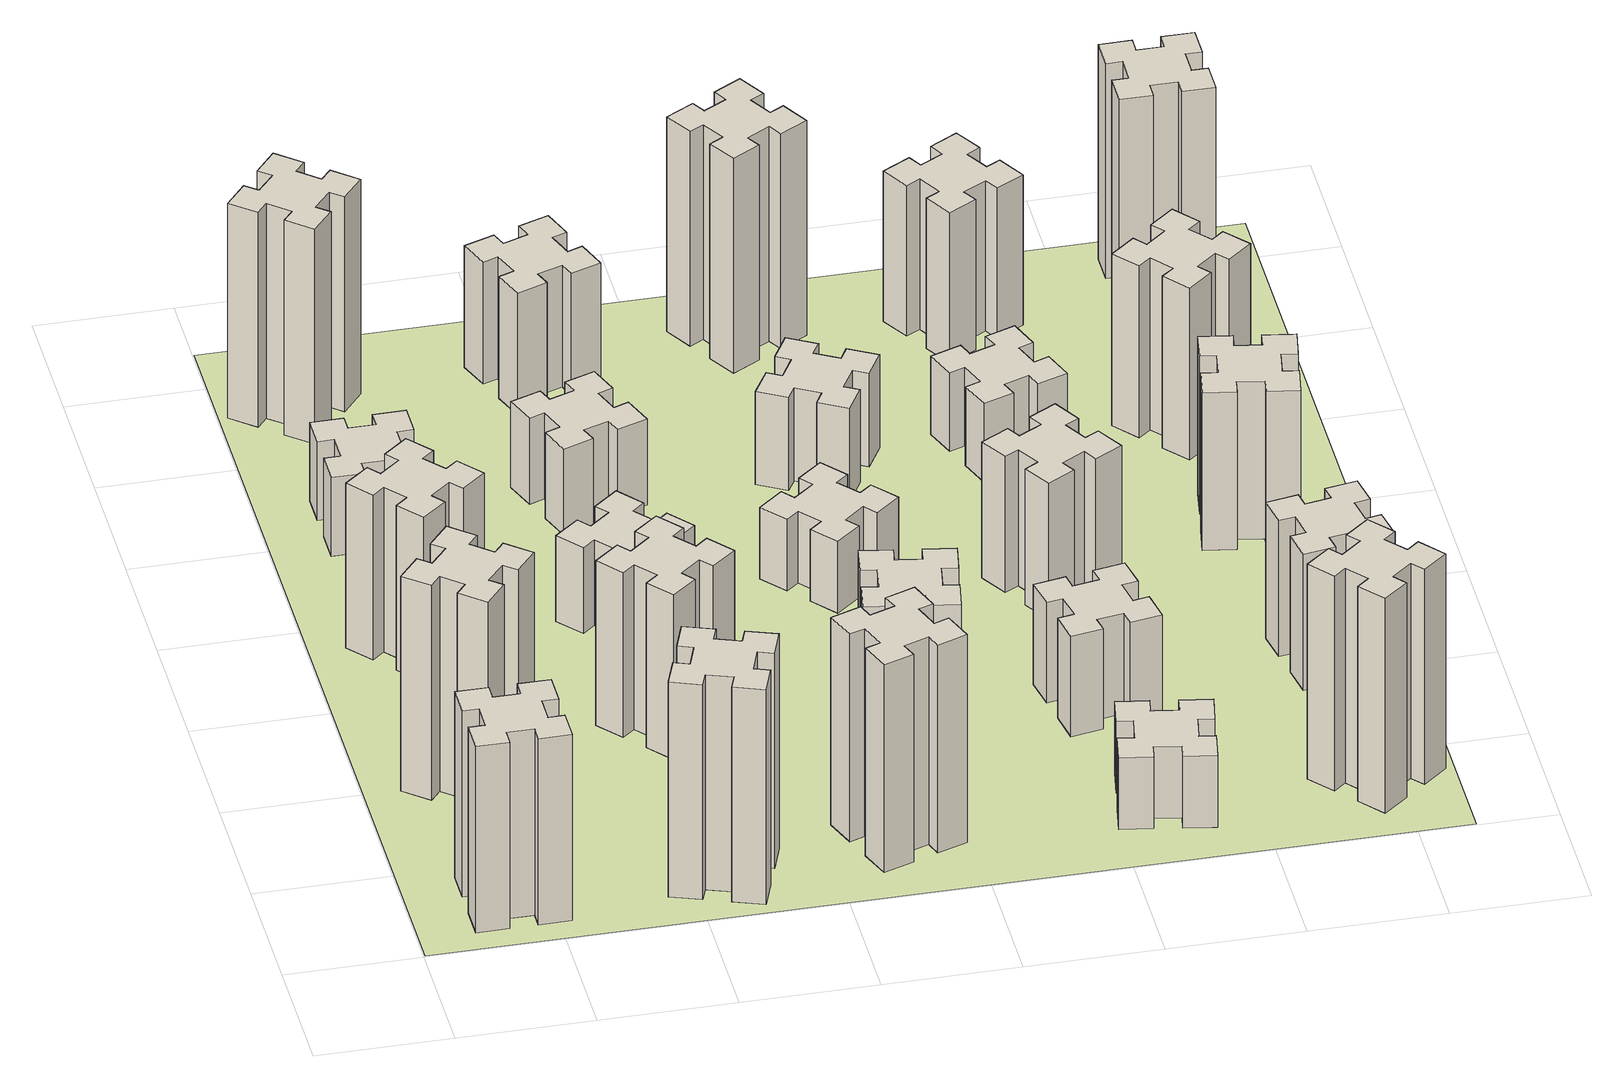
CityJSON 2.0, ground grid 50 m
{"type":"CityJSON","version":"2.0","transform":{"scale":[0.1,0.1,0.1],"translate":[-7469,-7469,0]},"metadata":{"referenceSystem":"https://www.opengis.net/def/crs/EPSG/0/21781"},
"CityObjects":{
"building1":{"type":"Building","attributes":{"class":"1000","function":"1000","usage":"1000","yearOfConstruction":2016,"roofType":"1000","measuredHeight":78,"storeysAboveGround":30,"storeysBelowGround":0},"geometry":[{"type":"Solid","lod":"1","boundaries":[[[[0,1,2,3,4,5,6,7,8,9,10,11,12,13,14,15,16,17,18,19]],[[17,16,20,21]],[[16,15,22,20]],[[15,14,23,22]],[[14,13,24,23]],[[13,12,25,24]],[[12,11,26,25]],[[11,10,27,26]],[[10,9,28,27]],[[9,8,29,28]],[[8,7,30,29]],[[7,6,31,30]],[[6,5,32,31]],[[5,4,33,32]],[[4,3,34,33]],[[3,2,35,34]],[[2,1,36,35]],[[1,0,37,36]],[[0,19,38,37]],[[19,18,39,38]],[[18,17,21,39]],[[24,25,26,27,28,29,30,31,32,33,34,35,36,37,38,39,21,20,22,23]]]]}]},
"building2":{"type":"Building","attributes":{"class":"1000","function":"1000","usage":"1000","yearOfConstruction":2016,"roofType":"1000","measuredHeight":90,"storeysAboveGround":30,"storeysBelowGround":0},"geometry":[{"type":"Solid","lod":"1","boundaries":[[[[40,41,42,43,44,45,46,47,48,49,50,51,52,53,54,55,56,57,58,59]],[[57,56,60,61]],[[56,55,62,60]],[[55,54,63,62]],[[54,53,64,63]],[[53,52,65,64]],[[52,51,66,65]],[[51,50,67,66]],[[50,49,68,67]],[[49,48,69,68]],[[48,47,70,69]],[[47,46,71,70]],[[46,45,72,71]],[[45,44,73,72]],[[44,43,74,73]],[[43,42,75,74]],[[42,41,76,75]],[[41,40,77,76]],[[40,59,78,77]],[[59,58,79,78]],[[58,57,61,79]],[[64,65,66,67,68,69,70,71,72,73,74,75,76,77,78,79,61,60,62,63]]]]}]},
"building3":{"type":"Building","attributes":{"class":"1000","function":"1000","usage":"1000","yearOfConstruction":2016,"roofType":"1000","measuredHeight":69,"storeysAboveGround":30,"storeysBelowGround":0},"geometry":[{"type":"Solid","lod":"1","boundaries":[[[[80,81,82,83,84,85,86,87,88,89,90,91,92,93,94,95,96,97,98,99]],[[97,96,100,101]],[[96,95,102,100]],[[95,94,103,102]],[[94,93,104,103]],[[93,92,105,104]],[[92,91,106,105]],[[91,90,107,106]],[[90,89,108,107]],[[89,88,109,108]],[[88,87,110,109]],[[87,86,111,110]],[[86,85,112,111]],[[85,84,113,112]],[[84,83,114,113]],[[83,82,115,114]],[[82,81,116,115]],[[81,80,117,116]],[[80,99,118,117]],[[99,98,119,118]],[[98,97,101,119]],[[104,105,106,107,108,109,110,111,112,113,114,115,116,117,118,119,101,100,102,103]]]]}]},
"building4":{"type":"Building","attributes":{"class":"1000","function":"1000","usage":"1000","yearOfConstruction":2016,"roofType":"1000","measuredHeight":33,"storeysAboveGround":30,"storeysBelowGround":0},"geometry":[{"type":"Solid","lod":"1","boundaries":[[[[120,121,122,123,124,125,126,127,128,129,130,131,132,133,134,135,136,137,138,139]],[[137,136,140,141]],[[136,135,142,140]],[[135,134,143,142]],[[134,133,144,143]],[[133,132,145,144]],[[132,131,146,145]],[[131,130,147,146]],[[130,129,148,147]],[[129,128,149,148]],[[128,127,150,149]],[[127,126,151,150]],[[126,125,152,151]],[[125,124,153,152]],[[124,123,154,153]],[[123,122,155,154]],[[122,121,156,155]],[[121,120,157,156]],[[120,139,158,157]],[[139,138,159,158]],[[138,137,141,159]],[[144,145,146,147,148,149,150,151,152,153,154,155,156,157,158,159,141,140,142,143]]]]}]},
"building5":{"type":"Building","attributes":{"class":"1000","function":"1000","usage":"1000","yearOfConstruction":2016,"roofType":"1000","measuredHeight":90,"storeysAboveGround":30,"storeysBelowGround":0},"geometry":[{"type":"Solid","lod":"1","boundaries":[[[[160,161,162,163,164,165,166,167,168,169,170,171,172,173,174,175,176,177,178,179]],[[177,176,180,181]],[[176,175,182,180]],[[175,174,183,182]],[[174,173,184,183]],[[173,172,185,184]],[[172,171,186,185]],[[171,170,187,186]],[[170,169,188,187]],[[169,168,189,188]],[[168,167,190,189]],[[167,166,191,190]],[[166,165,192,191]],[[165,164,193,192]],[[164,163,194,193]],[[163,162,195,194]],[[162,161,196,195]],[[161,160,197,196]],[[160,179,198,197]],[[179,178,199,198]],[[178,177,181,199]],[[184,185,186,187,188,189,190,191,192,193,194,195,196,197,198,199,181,180,182,183]]]]}]},
"building6":{"type":"Building","attributes":{"class":"1000","function":"1000","usage":"1000","yearOfConstruction":2016,"roofType":"1000","measuredHeight":90,"storeysAboveGround":30,"storeysBelowGround":0},"geometry":[{"type":"Solid","lod":"1","boundaries":[[[[200,201,202,203,204,205,206,207,208,209,210,211,212,213,214,215,216,217,218,219]],[[217,216,220,221]],[[216,215,222,220]],[[215,214,223,222]],[[214,213,224,223]],[[213,212,225,224]],[[212,211,226,225]],[[211,210,227,226]],[[210,209,228,227]],[[209,208,229,228]],[[208,207,230,229]],[[207,206,231,230]],[[206,205,232,231]],[[205,204,233,232]],[[204,203,234,233]],[[203,202,235,234]],[[202,201,236,235]],[[201,200,237,236]],[[200,219,238,237]],[[219,218,239,238]],[[218,217,221,239]],[[224,225,226,227,228,229,230,231,232,233,234,235,236,237,238,239,221,220,222,223]]]]}]},
"building7":{"type":"Building","attributes":{"class":"1000","function":"1000","usage":"1000","yearOfConstruction":2016,"roofType":"1000","measuredHeight":69,"storeysAboveGround":30,"storeysBelowGround":0},"geometry":[{"type":"Solid","lod":"1","boundaries":[[[[240,241,242,243,244,245,246,247,248,249,250,251,252,253,254,255,256,257,258,259]],[[257,256,260,261]],[[256,255,262,260]],[[255,254,263,262]],[[254,253,264,263]],[[253,252,265,264]],[[252,251,266,265]],[[251,250,267,266]],[[250,249,268,267]],[[249,248,269,268]],[[248,247,270,269]],[[247,246,271,270]],[[246,245,272,271]],[[245,244,273,272]],[[244,243,274,273]],[[243,242,275,274]],[[242,241,276,275]],[[241,240,277,276]],[[240,259,278,277]],[[259,258,279,278]],[[258,257,261,279]],[[264,265,266,267,268,269,270,271,272,273,274,275,276,277,278,279,261,260,262,263]]]]}]},
"building8":{"type":"Building","attributes":{"class":"1000","function":"1000","usage":"1000","yearOfConstruction":2016,"roofType":"1000","measuredHeight":36,"storeysAboveGround":30,"storeysBelowGround":0},"geometry":[{"type":"Solid","lod":"1","boundaries":[[[[280,281,282,283,284,285,286,287,288,289,290,291,292,293,294,295,296,297,298,299]],[[297,296,300,301]],[[296,295,302,300]],[[295,294,303,302]],[[294,293,304,303]],[[293,292,305,304]],[[292,291,306,305]],[[291,290,307,306]],[[290,289,308,307]],[[289,288,309,308]],[[288,287,310,309]],[[287,286,311,310]],[[286,285,312,311]],[[285,284,313,312]],[[284,283,314,313]],[[283,282,315,314]],[[282,281,316,315]],[[281,280,317,316]],[[280,299,318,317]],[[299,298,319,318]],[[298,297,301,319]],[[304,305,306,307,308,309,310,311,312,313,314,315,316,317,318,319,301,300,302,303]]]]}]},
"building9":{"type":"Building","attributes":{"class":"1000","function":"1000","usage":"1000","yearOfConstruction":2016,"roofType":"1000","measuredHeight":87,"storeysAboveGround":30,"storeysBelowGround":0},"geometry":[{"type":"Solid","lod":"1","boundaries":[[[[320,321,322,323,324,325,326,327,328,329,330,331,332,333,334,335,336,337,338,339]],[[337,336,340,341]],[[336,335,342,340]],[[335,334,343,342]],[[334,333,344,343]],[[333,332,345,344]],[[332,331,346,345]],[[331,330,347,346]],[[330,329,348,347]],[[329,328,349,348]],[[328,327,350,349]],[[327,326,351,350]],[[326,325,352,351]],[[325,324,353,352]],[[324,323,354,353]],[[323,322,355,354]],[[322,321,356,355]],[[321,320,357,356]],[[320,339,358,357]],[[339,338,359,358]],[[338,337,341,359]],[[344,345,346,347,348,349,350,351,352,353,354,355,356,357,358,359,341,340,342,343]]]]}]},
"building10":{"type":"Building","attributes":{"class":"1000","function":"1000","usage":"1000","yearOfConstruction":2016,"roofType":"1000","measuredHeight":36,"storeysAboveGround":30,"storeysBelowGround":0},"geometry":[{"type":"Solid","lod":"1","boundaries":[[[[360,361,362,363,364,365,366,367,368,369,370,371,372,373,374,375,376,377,378,379]],[[377,376,380,381]],[[376,375,382,380]],[[375,374,383,382]],[[374,373,384,383]],[[373,372,385,384]],[[372,371,386,385]],[[371,370,387,386]],[[370,369,388,387]],[[369,368,389,388]],[[368,367,390,389]],[[367,366,391,390]],[[366,365,392,391]],[[365,364,393,392]],[[364,363,394,393]],[[363,362,395,394]],[[362,361,396,395]],[[361,360,397,396]],[[360,379,398,397]],[[379,378,399,398]],[[378,377,381,399]],[[384,385,386,387,388,389,390,391,392,393,394,395,396,397,398,399,381,380,382,383]]]]}]},
"building11":{"type":"Building","attributes":{"class":"1000","function":"1000","usage":"1000","yearOfConstruction":2016,"roofType":"1000","measuredHeight":51,"storeysAboveGround":30,"storeysBelowGround":0},"geometry":[{"type":"Solid","lod":"1","boundaries":[[[[400,401,402,403,404,405,406,407,408,409,410,411,412,413,414,415,416,417,418,419]],[[417,416,420,421]],[[416,415,422,420]],[[415,414,423,422]],[[414,413,424,423]],[[413,412,425,424]],[[412,411,426,425]],[[411,410,427,426]],[[410,409,428,427]],[[409,408,429,428]],[[408,407,430,429]],[[407,406,431,430]],[[406,405,432,431]],[[405,404,433,432]],[[404,403,434,433]],[[403,402,435,434]],[[402,401,436,435]],[[401,400,437,436]],[[400,419,438,437]],[[419,418,439,438]],[[418,417,421,439]],[[424,425,426,427,428,429,430,431,432,433,434,435,436,437,438,439,421,420,422,423]]]]}]},
"building12":{"type":"Building","attributes":{"class":"1000","function":"1000","usage":"1000","yearOfConstruction":2016,"roofType":"1000","measuredHeight":54,"storeysAboveGround":30,"storeysBelowGround":0},"geometry":[{"type":"Solid","lod":"1","boundaries":[[[[440,441,442,443,444,445,446,447,448,449,450,451,452,453,454,455,456,457,458,459]],[[457,456,460,461]],[[456,455,462,460]],[[455,454,463,462]],[[454,453,464,463]],[[453,452,465,464]],[[452,451,466,465]],[[451,450,467,466]],[[450,449,468,467]],[[449,448,469,468]],[[448,447,470,469]],[[447,446,471,470]],[[446,445,472,471]],[[445,444,473,472]],[[444,443,474,473]],[[443,442,475,474]],[[442,441,476,475]],[[441,440,477,476]],[[440,459,478,477]],[[459,458,479,478]],[[458,457,461,479]],[[464,465,466,467,468,469,470,471,472,473,474,475,476,477,478,479,461,460,462,463]]]]}]},
"building13":{"type":"Building","attributes":{"class":"1000","function":"1000","usage":"1000","yearOfConstruction":2016,"roofType":"1000","measuredHeight":30,"storeysAboveGround":30,"storeysBelowGround":0},"geometry":[{"type":"Solid","lod":"1","boundaries":[[[[480,481,482,483,484,485,486,487,488,489,490,491,492,493,494,495,496,497,498,499]],[[497,496,500,501]],[[496,495,502,500]],[[495,494,503,502]],[[494,493,504,503]],[[493,492,505,504]],[[492,491,506,505]],[[491,490,507,506]],[[490,489,508,507]],[[489,488,509,508]],[[488,487,510,509]],[[487,486,511,510]],[[486,485,512,511]],[[485,484,513,512]],[[484,483,514,513]],[[483,482,515,514]],[[482,481,516,515]],[[481,480,517,516]],[[480,499,518,517]],[[499,498,519,518]],[[498,497,501,519]],[[504,505,506,507,508,509,510,511,512,513,514,515,516,517,518,519,501,500,502,503]]]]}]},
"building14":{"type":"Building","attributes":{"class":"1000","function":"1000","usage":"1000","yearOfConstruction":2016,"roofType":"1000","measuredHeight":39,"storeysAboveGround":30,"storeysBelowGround":0},"geometry":[{"type":"Solid","lod":"1","boundaries":[[[[520,521,522,523,524,525,526,527,528,529,530,531,532,533,534,535,536,537,538,539]],[[537,536,540,541]],[[536,535,542,540]],[[535,534,543,542]],[[534,533,544,543]],[[533,532,545,544]],[[532,531,546,545]],[[531,530,547,546]],[[530,529,548,547]],[[529,528,549,548]],[[528,527,550,549]],[[527,526,551,550]],[[526,525,552,551]],[[525,524,553,552]],[[524,523,554,553]],[[523,522,555,554]],[[522,521,556,555]],[[521,520,557,556]],[[520,539,558,557]],[[539,538,559,558]],[[538,537,541,559]],[[544,545,546,547,548,549,550,551,552,553,554,555,556,557,558,559,541,540,542,543]]]]}]},
"building15":{"type":"Building","attributes":{"class":"1000","function":"1000","usage":"1000","yearOfConstruction":2016,"roofType":"1000","measuredHeight":30,"storeysAboveGround":30,"storeysBelowGround":0},"geometry":[{"type":"Solid","lod":"1","boundaries":[[[[560,561,562,563,564,565,566,567,568,569,570,571,572,573,574,575,576,577,578,579]],[[577,576,580,581]],[[576,575,582,580]],[[575,574,583,582]],[[574,573,584,583]],[[573,572,585,584]],[[572,571,586,585]],[[571,570,587,586]],[[570,569,588,587]],[[569,568,589,588]],[[568,567,590,589]],[[567,566,591,590]],[[566,565,592,591]],[[565,564,593,592]],[[564,563,594,593]],[[563,562,595,594]],[[562,561,596,595]],[[561,560,597,596]],[[560,579,598,597]],[[579,578,599,598]],[[578,577,581,599]],[[584,585,586,587,588,589,590,591,592,593,594,595,596,597,598,599,581,580,582,583]]]]}]},
"building16":{"type":"Building","attributes":{"class":"1000","function":"1000","usage":"1000","yearOfConstruction":2016,"roofType":"1000","measuredHeight":90,"storeysAboveGround":30,"storeysBelowGround":0},"geometry":[{"type":"Solid","lod":"1","boundaries":[[[[600,601,602,603,604,605,606,607,608,609,610,611,612,613,614,615,616,617,618,619]],[[617,616,620,621]],[[616,615,622,620]],[[615,614,623,622]],[[614,613,624,623]],[[613,612,625,624]],[[612,611,626,625]],[[611,610,627,626]],[[610,609,628,627]],[[609,608,629,628]],[[608,607,630,629]],[[607,606,631,630]],[[606,605,632,631]],[[605,604,633,632]],[[604,603,634,633]],[[603,602,635,634]],[[602,601,636,635]],[[601,600,637,636]],[[600,619,638,637]],[[619,618,639,638]],[[618,617,621,639]],[[624,625,626,627,628,629,630,631,632,633,634,635,636,637,638,639,621,620,622,623]]]]}]},
"building17":{"type":"Building","attributes":{"class":"1000","function":"1000","usage":"1000","yearOfConstruction":2016,"roofType":"1000","measuredHeight":42,"storeysAboveGround":30,"storeysBelowGround":0},"geometry":[{"type":"Solid","lod":"1","boundaries":[[[[640,641,642,643,644,645,646,647,648,649,650,651,652,653,654,655,656,657,658,659]],[[657,656,660,661]],[[656,655,662,660]],[[655,654,663,662]],[[654,653,664,663]],[[653,652,665,664]],[[652,651,666,665]],[[651,650,667,666]],[[650,649,668,667]],[[649,648,669,668]],[[648,647,670,669]],[[647,646,671,670]],[[646,645,672,671]],[[645,644,673,672]],[[644,643,674,673]],[[643,642,675,674]],[[642,641,676,675]],[[641,640,677,676]],[[640,659,678,677]],[[659,658,679,678]],[[658,657,661,679]],[[664,665,666,667,668,669,670,671,672,673,674,675,676,677,678,679,661,660,662,663]]]]}]},
"building18":{"type":"Building","attributes":{"class":"1000","function":"1000","usage":"1000","yearOfConstruction":2016,"roofType":"1000","measuredHeight":57,"storeysAboveGround":30,"storeysBelowGround":0},"geometry":[{"type":"Solid","lod":"1","boundaries":[[[[680,681,682,683,684,685,686,687,688,689,690,691,692,693,694,695,696,697,698,699]],[[697,696,700,701]],[[696,695,702,700]],[[695,694,703,702]],[[694,693,704,703]],[[693,692,705,704]],[[692,691,706,705]],[[691,690,707,706]],[[690,689,708,707]],[[689,688,709,708]],[[688,687,710,709]],[[687,686,711,710]],[[686,685,712,711]],[[685,684,713,712]],[[684,683,714,713]],[[683,682,715,714]],[[682,681,716,715]],[[681,680,717,716]],[[680,699,718,717]],[[699,698,719,718]],[[698,697,701,719]],[[704,705,706,707,708,709,710,711,712,713,714,715,716,717,718,719,701,700,702,703]]]]}]},
"building19":{"type":"Building","attributes":{"class":"1000","function":"1000","usage":"1000","yearOfConstruction":2016,"roofType":"1000","measuredHeight":33,"storeysAboveGround":30,"storeysBelowGround":0},"geometry":[{"type":"Solid","lod":"1","boundaries":[[[[720,721,722,723,724,725,726,727,728,729,730,731,732,733,734,735,736,737,738,739]],[[737,736,740,741]],[[736,735,742,740]],[[735,734,743,742]],[[734,733,744,743]],[[733,732,745,744]],[[732,731,746,745]],[[731,730,747,746]],[[730,729,748,747]],[[729,728,749,748]],[[728,727,750,749]],[[727,726,751,750]],[[726,725,752,751]],[[725,724,753,752]],[[724,723,754,753]],[[723,722,755,754]],[[722,721,756,755]],[[721,720,757,756]],[[720,739,758,757]],[[739,738,759,758]],[[738,737,741,759]],[[744,745,746,747,748,749,750,751,752,753,754,755,756,757,758,759,741,740,742,743]]]]}]},
"building20":{"type":"Building","attributes":{"class":"1000","function":"1000","usage":"1000","yearOfConstruction":2016,"roofType":"1000","measuredHeight":90,"storeysAboveGround":30,"storeysBelowGround":0},"geometry":[{"type":"Solid","lod":"1","boundaries":[[[[760,761,762,763,764,765,766,767,768,769,770,771,772,773,774,775,776,777,778,779]],[[777,776,780,781]],[[776,775,782,780]],[[775,774,783,782]],[[774,773,784,783]],[[773,772,785,784]],[[772,771,786,785]],[[771,770,787,786]],[[770,769,788,787]],[[769,768,789,788]],[[768,767,790,789]],[[767,766,791,790]],[[766,765,792,791]],[[765,764,793,792]],[[764,763,794,793]],[[763,762,795,794]],[[762,761,796,795]],[[761,760,797,796]],[[760,779,798,797]],[[779,778,799,798]],[[778,777,781,799]],[[784,785,786,787,788,789,790,791,792,793,794,795,796,797,798,799,781,780,782,783]]]]}]},
"building21":{"type":"Building","attributes":{"class":"1000","function":"1000","usage":"1000","yearOfConstruction":2016,"roofType":"1000","measuredHeight":63,"storeysAboveGround":30,"storeysBelowGround":0},"geometry":[{"type":"Solid","lod":"1","boundaries":[[[[800,801,802,803,804,805,806,807,808,809,810,811,812,813,814,815,816,817,818,819]],[[817,816,820,821]],[[816,815,822,820]],[[815,814,823,822]],[[814,813,824,823]],[[813,812,825,824]],[[812,811,826,825]],[[811,810,827,826]],[[810,809,828,827]],[[809,808,829,828]],[[808,807,830,829]],[[807,806,831,830]],[[806,805,832,831]],[[805,804,833,832]],[[804,803,834,833]],[[803,802,835,834]],[[802,801,836,835]],[[801,800,837,836]],[[800,819,838,837]],[[819,818,839,838]],[[818,817,821,839]],[[824,825,826,827,828,829,830,831,832,833,834,835,836,837,838,839,821,820,822,823]]]]}]},
"building22":{"type":"Building","attributes":{"class":"1000","function":"1000","usage":"1000","yearOfConstruction":2016,"roofType":"1000","measuredHeight":57,"storeysAboveGround":30,"storeysBelowGround":0},"geometry":[{"type":"Solid","lod":"1","boundaries":[[[[840,841,842,843,844,845,846,847,848,849,850,851,852,853,854,855,856,857,858,859]],[[857,856,860,861]],[[856,855,862,860]],[[855,854,863,862]],[[854,853,864,863]],[[853,852,865,864]],[[852,851,866,865]],[[851,850,867,866]],[[850,849,868,867]],[[849,848,869,868]],[[848,847,870,869]],[[847,846,871,870]],[[846,845,872,871]],[[845,844,873,872]],[[844,843,874,873]],[[843,842,875,874]],[[842,841,876,875]],[[841,840,877,876]],[[840,859,878,877]],[[859,858,879,878]],[[858,857,861,879]],[[864,865,866,867,868,869,870,871,872,873,874,875,876,877,878,879,861,860,862,863]]]]}]},
"building23":{"type":"Building","attributes":{"class":"1000","function":"1000","usage":"1000","yearOfConstruction":2016,"roofType":"1000","measuredHeight":66,"storeysAboveGround":30,"storeysBelowGround":0},"geometry":[{"type":"Solid","lod":"1","boundaries":[[[[880,881,882,883,884,885,886,887,888,889,890,891,892,893,894,895,896,897,898,899]],[[897,896,900,901]],[[896,895,902,900]],[[895,894,903,902]],[[894,893,904,903]],[[893,892,905,904]],[[892,891,906,905]],[[891,890,907,906]],[[890,889,908,907]],[[889,888,909,908]],[[888,887,910,909]],[[887,886,911,910]],[[886,885,912,911]],[[885,884,913,912]],[[884,883,914,913]],[[883,882,915,914]],[[882,881,916,915]],[[881,880,917,916]],[[880,899,918,917]],[[899,898,919,918]],[[898,897,901,919]],[[904,905,906,907,908,909,910,911,912,913,914,915,916,917,918,919,901,900,902,903]]]]}]},
"building24":{"type":"Building","attributes":{"class":"1000","function":"1000","usage":"1000","yearOfConstruction":2016,"roofType":"1000","measuredHeight":72,"storeysAboveGround":30,"storeysBelowGround":0},"geometry":[{"type":"Solid","lod":"1","boundaries":[[[[920,921,922,923,924,925,926,927,928,929,930,931,932,933,934,935,936,937,938,939]],[[937,936,940,941]],[[936,935,942,940]],[[935,934,943,942]],[[934,933,944,943]],[[933,932,945,944]],[[932,931,946,945]],[[931,930,947,946]],[[930,929,948,947]],[[929,928,949,948]],[[928,927,950,949]],[[927,926,951,950]],[[926,925,952,951]],[[925,924,953,952]],[[924,923,954,953]],[[923,922,955,954]],[[922,921,956,955]],[[921,920,957,956]],[[920,939,958,957]],[[939,938,959,958]],[[938,937,941,959]],[[944,945,946,947,948,949,950,951,952,953,954,955,956,957,958,959,941,940,942,943]]]]}]},
"building25":{"type":"Building","attributes":{"class":"1000","function":"1000","usage":"1000","yearOfConstruction":2016,"roofType":"1000","measuredHeight":90,"storeysAboveGround":30,"storeysBelowGround":0},"geometry":[{"type":"Solid","lod":"1","boundaries":[[[[960,961,962,963,964,965,966,967,968,969,970,971,972,973,974,975,976,977,978,979]],[[977,976,980,981]],[[976,975,982,980]],[[975,974,983,982]],[[974,973,984,983]],[[973,972,985,984]],[[972,971,986,985]],[[971,970,987,986]],[[970,969,988,987]],[[969,968,989,988]],[[968,967,990,989]],[[967,966,991,990]],[[966,965,992,991]],[[965,964,993,992]],[[964,963,994,993]],[[963,962,995,994]],[[962,961,996,995]],[[961,960,997,996]],[[960,979,998,997]],[[979,978,999,998]],[[978,977,981,999]],[[984,985,986,987,988,989,990,991,992,993,994,995,996,997,998,999,981,980,982,983]]]]}]},
"landuse1":{"type":"LandUse","attributes":{"name":"plot1","function":"1010"},"geometry":[{"type":"MultiSurface","lod":"1","boundaries":[[[1000,1001,1002,1003]]]}]}
},
"vertices":[
[265,325,0],[265,225,0],[205,225,0],[205,105,0],[325,105,0],[325,165,0],[425,165,0],[425,105,0],[545,105,0],[545,225,0],[485,225,0],[485,325,0],[545,325,0],[545,445,0],[425,445,0],[425,385,0],[325,385,0],[325,445,0],[205,445,0],[205,325,0],[325,385,780],[325,445,780],[425,385,780],[425,445,780],[545,445,780],[545,325,780],[485,325,780],[485,225,780],[545,225,780],[545,105,780],[425,105,780],[425,165,780],[325,165,780],[325,105,780],[205,105,780],[205,225,780],[265,225,780],[265,325,780],[205,325,780],[205,445,780],
[484,1067,0],[408,1132,0],[446,1178,0],[354,1255,0],[277,1163,0],[323,1124,0],[259,1048,0],[213,1086,0],[136,994,0],[228,917,0],[266,963,0],[343,899,0],[304,853,0],[396,776,0],[473,868,0],[427,906,0],[492,983,0],[538,944,0],[615,1036,0],[523,1113,0],[492,983,900],[538,944,900],[427,906,900],[473,868,900],[396,776,900],[304,853,900],[343,899,900],[266,963,900],[228,917,900],[136,994,900],[213,1086,900],[259,1048,900],[323,1124,900],[277,1163,900],[354,1255,900],[446,1178,900],[408,1132,900],[484,1067,900],[523,1113,900],[615,1036,900],
[492,1888,0],[427,1964,0],[473,2003,0],[396,2095,0],[304,2018,0],[343,1972,0],[266,1907,0],[228,1953,0],[136,1876,0],[213,1784,0],[259,1823,0],[323,1746,0],[277,1708,0],[354,1616,0],[446,1693,0],[408,1739,0],[484,1803,0],[523,1757,0],[615,1834,0],[538,1926,0],[484,1803,690],[523,1757,690],[408,1739,690],[446,1693,690],[354,1616,690],[277,1708,690],[323,1746,690],[259,1823,690],[213,1784,690],[136,1876,690],[228,1953,690],[266,1907,690],[343,1972,690],[304,2018,690],[396,2095,690],[473,2003,690],[427,1964,690],[492,1888,690],[538,1926,690],[615,1834,690],
[485,2545,0],[485,2645,0],[545,2645,0],[545,2765,0],[425,2765,0],[425,2705,0],[325,2705,0],[325,2765,0],[205,2765,0],[205,2645,0],[265,2645,0],[265,2545,0],[205,2545,0],[205,2425,0],[325,2425,0],[325,2485,0],[425,2485,0],[425,2425,0],[545,2425,0],[545,2545,0],[425,2485,330],[425,2425,330],[325,2485,330],[325,2425,330],[205,2425,330],[205,2545,330],[265,2545,330],[265,2645,330],[205,2645,330],[205,2765,330],[325,2765,330],[325,2705,330],[425,2705,330],[425,2765,330],[545,2765,330],[545,2645,330],[485,2645,330],[485,2545,330],[545,2545,330],[545,2425,330],
[1029,360,0],[995,266,0],[939,287,0],[897,174,0],[1010,133,0],[1031,189,0],[1125,155,0],[1104,99,0],[1217,57,0],[1258,170,0],[1202,191,0],[1236,285,0],[1292,264,0],[1333,377,0],[1220,418,0],[1200,362,0],[1106,396,0],[1127,452,0],[1014,493,0],[973,380,0],[1106,396,900],[1127,452,900],[1200,362,900],[1220,418,900],[1333,377,900],[1292,264,900],[1236,285,900],[1202,191,900],[1258,170,900],[1217,57,900],[1104,99,900],[1125,155,900],[1031,189,900],[1010,133,900],[897,174,900],[939,287,900],[995,266,900],[1029,360,900],[973,380,900],[1014,493,900],
[384,3387,0],[308,3452,0],[346,3498,0],[254,3575,0],[177,3483,0],[223,3444,0],[159,3368,0],[113,3406,0],[36,3314,0],[128,3237,0],[166,3283,0],[243,3219,0],[204,3173,0],[296,3096,0],[373,3188,0],[327,3226,0],[392,3303,0],[438,3264,0],[515,3356,0],[423,3433,0],[392,3303,900],[438,3264,900],[327,3226,900],[373,3188,900],[296,3096,900],[204,3173,900],[243,3219,900],[166,3283,900],[128,3237,900],[36,3314,900],[113,3406,900],[159,3368,900],[223,3444,900],[177,3483,900],[254,3575,900],[346,3498,900],[308,3452,900],[384,3387,900],[423,3433,900],[515,3356,900],
[1083,1332,0],[1006,1267,0],[968,1313,0],[876,1236,0],[953,1144,0],[999,1183,0],[1063,1106,0],[1017,1068,0],[1094,976,0],[1186,1053,0],[1148,1099,0],[1224,1163,0],[1263,1117,0],[1355,1194,0],[1278,1286,0],[1232,1248,0],[1167,1324,0],[1213,1363,0],[1136,1455,0],[1044,1378,0],[1167,1324,690],[1213,1363,690],[1232,1248,690],[1278,1286,690],[1355,1194,690],[1263,1117,690],[1224,1163,690],[1148,1099,690],[1186,1053,690],[1094,976,690],[1017,1068,690],[1063,1106,690],[999,1183,690],[953,1144,690],[876,1236,690],[968,1313,690],[1006,1267,690],[1083,1332,690],[1044,1378,690],[1136,1455,690],
[1083,1972,0],[1006,1907,0],[968,1953,0],[876,1876,0],[953,1784,0],[999,1823,0],[1063,1746,0],[1017,1708,0],[1094,1616,0],[1186,1693,0],[1148,1739,0],[1224,1803,0],[1263,1757,0],[1355,1834,0],[1278,1926,0],[1232,1888,0],[1167,1964,0],[1213,2003,0],[1136,2095,0],[1044,2018,0],[1167,1964,360],[1213,2003,360],[1232,1888,360],[1278,1926,360],[1355,1834,360],[1263,1757,360],[1224,1803,360],[1148,1739,360],[1186,1693,360],[1094,1616,360],[1017,1708,360],[1063,1746,360],[999,1823,360],[953,1784,360],[876,1876,360],[968,1953,360],[1006,1907,360],[1083,1972,360],[1044,2018,360],[1136,2095,360],
[1635,385,0],[1669,291,0],[1613,270,0],[1654,157,0],[1767,199,0],[1746,255,0],[1840,289,0],[1860,233,0],[1973,274,0],[1932,387,0],[1876,366,0],[1842,460,0],[1898,480,0],[1857,593,0],[1744,552,0],[1765,496,0],[1671,462,0],[1650,518,0],[1537,477,0],[1579,364,0],[1671,462,870],[1650,518,870],[1765,496,870],[1744,552,870],[1857,593,870],[1898,480,870],[1842,460,870],[1876,366,870],[1932,387,870],[1973,274,870],[1860,233,870],[1840,289,870],[1746,255,870],[1767,199,870],[1654,157,870],[1613,270,870],[1669,291,870],[1635,385,870],[1579,364,870],[1537,477,870],
[1106,2475,0],[1200,2509,0],[1220,2453,0],[1333,2494,0],[1292,2607,0],[1236,2586,0],[1202,2680,0],[1258,2700,0],[1217,2813,0],[1104,2772,0],[1125,2716,0],[1031,2682,0],[1010,2738,0],[897,2697,0],[939,2584,0],[995,2605,0],[1029,2511,0],[973,2490,0],[1014,2377,0],[1127,2419,0],[1029,2511,360],[973,2490,360],[995,2605,360],[939,2584,360],[897,2697,360],[1010,2738,360],[1031,2682,360],[1125,2716,360],[1104,2772,360],[1217,2813,360],[1258,2700,360],[1202,2680,360],[1236,2586,360],[1292,2607,360],[1333,2494,360],[1220,2453,360],[1200,2509,360],[1106,2475,360],[1127,2419,360],[1014,2377,360],
[1125,3456,0],[1031,3422,0],[1010,3478,0],[897,3437,0],[939,3324,0],[995,3345,0],[1029,3251,0],[973,3230,0],[1014,3117,0],[1127,3159,0],[1106,3215,0],[1200,3249,0],[1220,3193,0],[1333,3234,0],[1292,3347,0],[1236,3326,0],[1202,3420,0],[1258,3440,0],[1217,3553,0],[1104,3512,0],[1202,3420,510],[1258,3440,510],[1236,3326,510],[1292,3347,510],[1333,3234,510],[1220,3193,510],[1200,3249,510],[1106,3215,510],[1127,3159,510],[1014,3117,510],[973,3230,510],[1029,3251,510],[995,3345,510],[939,3324,510],[897,3437,510],[1010,3478,510],[1031,3422,510],[1125,3456,510],[1104,3512,510],[1217,3553,510],
[2055,1047,0],[2072,1145,0],[2131,1135,0],[2152,1253,0],[2034,1274,0],[2024,1215,0],[1925,1232,0],[1936,1291,0],[1817,1312,0],[1797,1194,0],[1856,1184,0],[1838,1085,0],[1779,1096,0],[1758,977,0],[1877,957,0],[1887,1016,0],[1985,998,0],[1975,939,0],[2093,918,0],[2114,1037,0],[1985,998,540],[1975,939,540],[1887,1016,540],[1877,957,540],[1758,977,540],[1779,1096,540],[1838,1085,540],[1856,1184,540],[1797,1194,540],[1817,1312,540],[1936,1291,540],[1925,1232,540],[2024,1215,540],[2034,1274,540],[2152,1253,540],[2131,1135,540],[2072,1145,540],[2055,1047,540],[2114,1037,540],[2093,918,540],
[1972,1988,0],[1907,2064,0],[1953,2103,0],[1876,2195,0],[1784,2118,0],[1823,2072,0],[1746,2007,0],[1708,2053,0],[1616,1976,0],[1693,1884,0],[1739,1923,0],[1803,1846,0],[1757,1808,0],[1834,1716,0],[1926,1793,0],[1888,1839,0],[1964,1903,0],[2003,1857,0],[2095,1934,0],[2018,2026,0],[1964,1903,300],[2003,1857,300],[1888,1839,300],[1926,1793,300],[1834,1716,300],[1757,1808,300],[1803,1846,300],[1739,1923,300],[1693,1884,300],[1616,1976,300],[1708,2053,300],[1746,2007,300],[1823,2072,300],[1784,2118,300],[1876,2195,300],[1953,2103,300],[1907,2064,300],[1972,1988,300],[2018,2026,300],[2095,1934,300],
[2026,2497,0],[2076,2584,0],[2128,2554,0],[2188,2658,0],[2084,2718,0],[2054,2666,0],[1967,2716,0],[1997,2768,0],[1893,2828,0],[1833,2724,0],[1885,2694,0],[1835,2607,0],[1783,2637,0],[1723,2533,0],[1827,2473,0],[1857,2525,0],[1944,2475,0],[1914,2423,0],[2018,2363,0],[2078,2467,0],[1944,2475,390],[1914,2423,390],[1857,2525,390],[1827,2473,390],[1723,2533,390],[1783,2637,390],[1835,2607,390],[1885,2694,390],[1833,2724,390],[1893,2828,390],[1997,2768,390],[1967,2716,390],[2054,2666,390],[2084,2718,390],[2188,2658,390],[2128,2554,390],[2076,2584,390],[2026,2497,390],[2078,2467,390],[2018,2363,390],
[2596,444,0],[2578,345,0],[2519,356,0],[2498,237,0],[2617,217,0],[2627,276,0],[2725,258,0],[2715,199,0],[2833,178,0],[2854,297,0],[2795,307,0],[2812,405,0],[2871,395,0],[2892,513,0],[2774,534,0],[2764,475,0],[2665,492,0],[2676,551,0],[2557,572,0],[2537,454,0],[2665,492,300],[2676,551,300],[2764,475,300],[2774,534,300],[2892,513,300],[2871,395,300],[2812,405,300],[2795,307,300],[2854,297,300],[2833,178,300],[2715,199,300],[2725,258,300],[2627,276,300],[2617,217,300],[2498,237,300],[2519,356,300],[2578,345,300],[2596,444,300],[2537,454,300],[2557,572,300],
[1844,3556,0],[1757,3506,0],[1727,3558,0],[1623,3498,0],[1683,3394,0],[1735,3424,0],[1785,3337,0],[1733,3307,0],[1793,3203,0],[1897,3263,0],[1867,3315,0],[1954,3365,0],[1984,3313,0],[2088,3373,0],[2028,3477,0],[1976,3447,0],[1926,3534,0],[1978,3564,0],[1918,3668,0],[1814,3608,0],[1926,3534,900],[1978,3564,900],[1976,3447,900],[2028,3477,900],[2088,3373,900],[1984,3313,900],[1954,3365,900],[1867,3315,900],[1897,3263,900],[1793,3203,900],[1733,3307,900],[1785,3337,900],[1735,3424,900],[1683,3394,900],[1623,3498,900],[1727,3558,900],[1757,3506,900],[1844,3556,900],[1814,3608,900],[1918,3668,900],
[2625,1132,0],[2527,1115,0],[2517,1174,0],[2398,1153,0],[2419,1035,0],[2478,1045,0],[2496,947,0],[2437,937,0],[2457,818,0],[2576,839,0],[2565,898,0],[2664,916,0],[2674,857,0],[2792,877,0],[2771,996,0],[2712,985,0],[2695,1084,0],[2754,1094,0],[2733,1212,0],[2615,1191,0],[2695,1084,420],[2754,1094,420],[2712,985,420],[2771,996,420],[2792,877,420],[2674,857,420],[2664,916,420],[2565,898,420],[2576,839,420],[2457,818,420],[2437,937,420],[2496,947,420],[2478,1045,420],[2419,1035,420],[2398,1153,420],[2517,1174,420],[2527,1115,420],[2625,1132,420],[2615,1191,420],[2733,1212,420],
[2475,1744,0],[2525,1657,0],[2473,1627,0],[2533,1523,0],[2637,1583,0],[2607,1635,0],[2694,1685,0],[2724,1633,0],[2828,1693,0],[2768,1797,0],[2716,1767,0],[2666,1854,0],[2718,1884,0],[2658,1988,0],[2554,1928,0],[2584,1876,0],[2497,1826,0],[2467,1878,0],[2363,1818,0],[2423,1714,0],[2497,1826,570],[2467,1878,570],[2584,1876,570],[2554,1928,570],[2658,1988,570],[2718,1884,570],[2666,1854,570],[2716,1767,570],[2768,1797,570],[2828,1693,570],[2724,1633,570],[2694,1685,570],[2607,1635,570],[2637,1583,570],[2533,1523,570],[2473,1627,570],[2525,1657,570],[2475,1744,570],[2423,1714,570],[2363,1818,570],
[2586,2475,0],[2680,2509,0],[2700,2453,0],[2813,2494,0],[2772,2607,0],[2716,2586,0],[2682,2680,0],[2738,2700,0],[2697,2813,0],[2584,2772,0],[2605,2716,0],[2511,2682,0],[2490,2738,0],[2377,2697,0],[2419,2584,0],[2475,2605,0],[2509,2511,0],[2453,2490,0],[2494,2377,0],[2607,2419,0],[2509,2511,330],[2453,2490,330],[2475,2605,330],[2419,2584,330],[2377,2697,330],[2490,2738,330],[2511,2682,330],[2605,2716,330],[2584,2772,330],[2697,2813,330],[2738,2700,330],[2682,2680,330],[2716,2586,330],[2772,2607,330],[2813,2494,330],[2700,2453,330],[2680,2509,330],[2586,2475,330],[2607,2419,330],[2494,2377,330],
[3468,259,0],[3544,323,0],[3583,277,0],[3675,354,0],[3598,446,0],[3552,408,0],[3487,484,0],[3533,523,0],[3456,615,0],[3364,538,0],[3403,492,0],[3326,427,0],[3288,473,0],[3196,396,0],[3273,304,0],[3319,343,0],[3383,266,0],[3337,228,0],[3414,136,0],[3506,213,0],[3383,266,900],[3337,228,900],[3319,343,900],[3273,304,900],[3196,396,900],[3288,473,900],[3326,427,900],[3403,492,900],[3364,538,900],[3456,615,900],[3533,523,900],[3487,484,900],[3552,408,900],[3598,446,900],[3675,354,900],[3583,277,900],[3544,323,900],[3468,259,900],[3506,213,900],[3414,136,900],
[2716,3347,0],[2666,3434,0],[2718,3464,0],[2658,3568,0],[2554,3508,0],[2584,3456,0],[2497,3406,0],[2467,3458,0],[2363,3398,0],[2423,3294,0],[2475,3324,0],[2525,3237,0],[2473,3207,0],[2533,3103,0],[2637,3163,0],[2607,3215,0],[2694,3265,0],[2724,3213,0],[2828,3273,0],[2768,3377,0],[2694,3265,630],[2724,3213,630],[2607,3215,630],[2637,3163,630],[2533,3103,630],[2473,3207,630],[2525,3237,630],[2475,3324,630],[2423,3294,630],[2363,3398,630],[2467,3458,630],[2497,3406,630],[2584,3456,630],[2554,3508,630],[2658,3568,630],[2718,3464,630],[2666,3434,630],[2716,3347,630],[2768,3377,630],[2828,3273,630],
[3465,1232,0],[3367,1215,0],[3357,1274,0],[3238,1253,0],[3259,1135,0],[3318,1145,0],[3336,1047,0],[3277,1037,0],[3297,918,0],[3416,939,0],[3405,998,0],[3504,1016,0],[3514,957,0],[3632,977,0],[3611,1096,0],[3552,1085,0],[3535,1184,0],[3594,1194,0],[3573,1312,0],[3455,1291,0],[3535,1184,570],[3594,1194,570],[3552,1085,570],[3611,1096,570],[3632,977,570],[3514,957,570],[3504,1016,570],[3405,998,570],[3416,939,570],[3297,918,570],[3277,1037,570],[3336,1047,570],[3318,1145,570],[3259,1135,570],[3238,1253,570],[3357,1274,570],[3367,1215,570],[3465,1232,570],[3455,1291,570],[3573,1312,570],
[3267,1856,0],[3365,1838,0],[3355,1779,0],[3473,1758,0],[3494,1877,0],[3435,1887,0],[3452,1985,0],[3511,1975,0],[3532,2093,0],[3414,2114,0],[3404,2055,0],[3305,2072,0],[3316,2131,0],[3197,2152,0],[3177,2034,0],[3236,2024,0],[3218,1925,0],[3159,1936,0],[3138,1817,0],[3257,1797,0],[3218,1925,660],[3159,1936,660],[3236,2024,660],[3177,2034,660],[3197,2152,660],[3316,2131,660],[3305,2072,660],[3404,2055,660],[3414,2114,660],[3532,2093,660],[3511,1975,660],[3452,1985,660],[3435,1887,660],[3494,1877,660],[3473,1758,660],[3355,1779,660],[3365,1838,660],[3267,1856,660],[3257,1797,660],[3138,1817,660],
[3119,2563,0],[3183,2486,0],[3137,2448,0],[3214,2356,0],[3306,2433,0],[3268,2479,0],[3344,2543,0],[3383,2497,0],[3475,2574,0],[3398,2666,0],[3352,2628,0],[3287,2704,0],[3333,2743,0],[3256,2835,0],[3164,2758,0],[3203,2712,0],[3126,2647,0],[3088,2693,0],[2996,2616,0],[3073,2524,0],[3126,2647,720],[3088,2693,720],[3203,2712,720],[3164,2758,720],[3256,2835,720],[3333,2743,720],[3287,2704,720],[3352,2628,720],[3398,2666,720],[3475,2574,720],[3383,2497,720],[3344,2543,720],[3268,2479,720],[3306,2433,720],[3214,2356,720],[3137,2448,720],[3183,2486,720],[3119,2563,720],[3073,2524,720],[2996,2616,720],
[3285,3325,0],[3385,3325,0],[3385,3265,0],[3505,3265,0],[3505,3385,0],[3445,3385,0],[3445,3485,0],[3505,3485,0],[3505,3605,0],[3385,3605,0],[3385,3545,0],[3285,3545,0],[3285,3605,0],[3165,3605,0],[3165,3485,0],[3225,3485,0],[3225,3385,0],[3165,3385,0],[3165,3265,0],[3285,3265,0],[3225,3385,900],[3165,3385,900],[3225,3485,900],[3165,3485,900],[3165,3605,900],[3285,3605,900],[3285,3545,900],[3385,3545,900],[3385,3605,900],[3505,3605,900],[3505,3485,900],[3445,3485,900],[3445,3385,900],[3505,3385,900],[3505,3265,900],[3385,3265,900],[3385,3325,900],[3285,3325,900],[3285,3265,900],[3165,3265,900],
[5,3705,0],[3705,3705,0],[3705,5,0],[5,5,0]
]}
